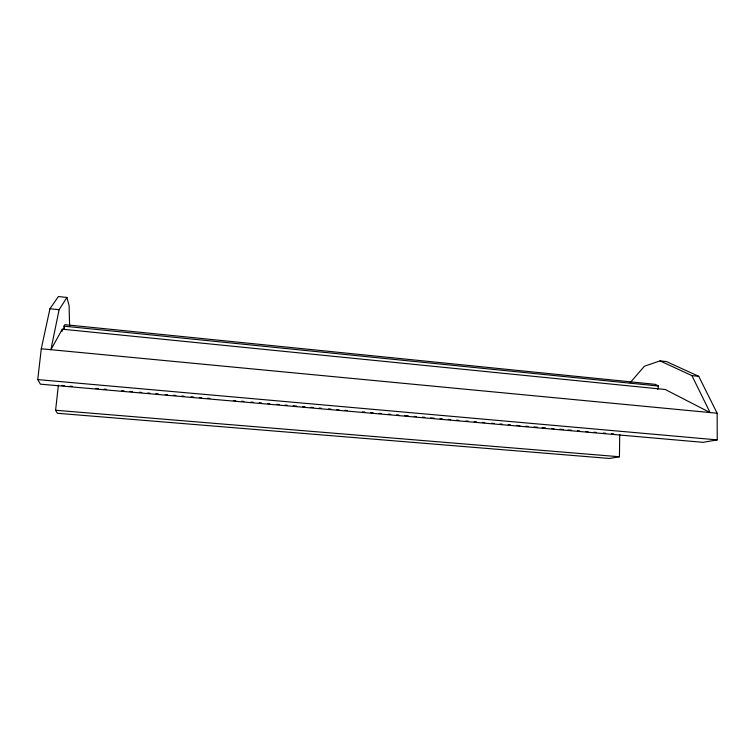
<?xml version="1.0" encoding="UTF-8"?>
<svg xmlns="http://www.w3.org/2000/svg" width="755" height="755" viewBox="0 0 755 755"><rect width="100%" height="100%" fill="white"/><g stroke="black" fill="none" stroke-linecap="round" stroke-linejoin="round"><path stroke-width="1.13" d="M58.39 385.125L55.606 410.258L57.361 413.268L609.53 458.464L619.44 456.756L619.732 434.484M62.146 331.351L62.316 329.189L665.24 389.495L710.077 412.56L691.92 375.613L660.012 360.89L644.421 366.203L630.085 382.794M63.76 329.359L64.005 326.151L64.826 324.669L655.198 384.333L658.502 386.031L657.813 389.344M64.298 329.425L64.515 327.519M660.012 360.89L666.467 361.579L698.734 376.32L717.146 413.24L717.25 439.882L703.028 442.336L40.411 384.163L37.75 379.595L41.28 348.772L49.934 308.748L58.409 296.536L66.921 297.451L69.101 305.652L69.62 326.292M66.921 297.451L59.107 309.701L50.896 349.688L62.316 329.189M55.606 410.258L619.44 456.756M37.75 379.595L717.25 439.882M61.91 385.437L64.26 385.645M70.13 386.164L72.48 386.371M95.97 388.429L98.32 388.636M104.19 389.155L106.54 389.363M121.8 390.703L124.15 390.911M130.03 391.43L132.37 391.637M139.42 392.251L141.77 392.458M147.64 392.977L149.99 393.185M155.86 393.695L158.21 393.902M165.26 394.525L167.601 394.733M173.48 395.243L175.821 395.45M181.7 395.969L184.041 396.177M191.09 396.8L193.44 396.998M199.311 397.517L201.661 397.725M207.531 398.244L209.881 398.451M233.37 400.509L235.72 400.716M241.591 401.235L243.941 401.443M250.981 402.056L253.331 402.264M259.201 402.783L261.551 402.991M267.421 403.51L269.771 403.717M276.821 404.331L279.171 404.538M285.041 405.058L287.391 405.265M293.261 405.775L296.781 406.086M302.651 406.605L305.001 406.813M310.871 407.322L313.221 407.53M319.091 408.049L321.441 408.257M328.491 408.88L330.841 409.078M336.711 409.597L339.061 409.805M344.931 410.324L347.281 410.531M362.551 411.871L364.891 412.079M370.771 412.589L373.112 412.796M378.991 413.315L381.332 413.523M388.381 414.136L390.731 414.344M396.601 414.863L398.951 415.071M404.822 415.59L408.342 415.892M414.221 416.411L416.571 416.618M422.441 417.137L424.791 417.345M430.661 417.855L434.182 418.166M440.052 418.685L442.402 418.893M448.272 419.402L450.622 419.61M456.492 420.129L458.842 420.337M465.892 420.96L468.242 421.158M474.112 421.677L476.462 421.885M482.332 422.404L484.682 422.611M491.722 423.225L494.072 423.432M499.942 423.951L502.292 424.159M508.162 424.669L510.512 424.876M516.382 425.395L519.912 425.707M525.782 426.226L528.132 426.424M534.002 426.943L537.522 427.255M542.222 427.67L545.742 427.972M551.622 428.491L553.962 428.698M559.842 429.217L563.362 429.529M568.062 429.935L571.582 430.246M577.452 430.765L579.802 430.973M585.672 431.482L588.022 431.69M593.892 432.209L596.242 432.417M603.292 433.04L605.642 433.238M611.512 433.757L613.862 433.965M41.28 348.772L717.146 413.24M64.005 326.151L658.502 386.031M49.934 308.748L59.107 309.701M691.92 375.613L698.734 376.32"/></g></svg>
